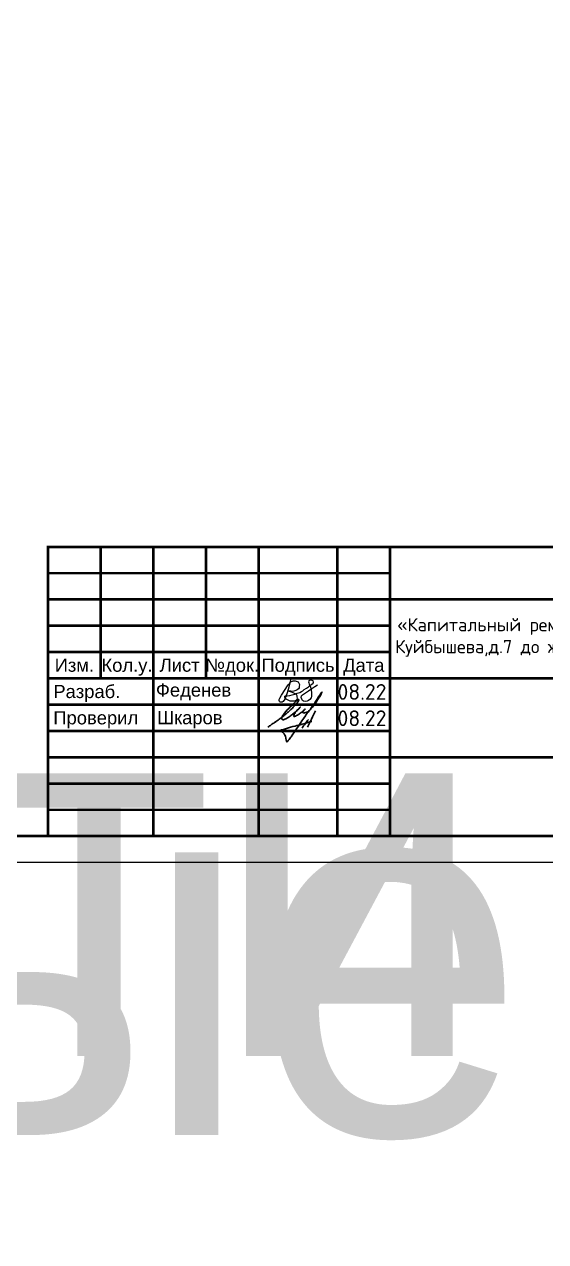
# Model space of a CAD drawing. Header units: millimetres. Extents: x 1642 to 8783, y 1095 to 5441.
# Drawn here: x 3309.4 to 3408.5, y 1101.6 to 1333 of the extents above; entities that cross this region are included whole.
import ezdxf
from ezdxf.enums import TextEntityAlignment as Align

# ---------------------------------------------------------------- set-up
doc = ezdxf.new("R2018")
doc.units = ezdxf.units.MM
doc.layers.add('Размерный', color=4, linetype='Continuous', lineweight=30)
doc.layers.add('Размеры на чертеже', color=250, linetype='Continuous', lineweight=25)
doc.layers.add('рамка', color=7, linetype='Continuous')
doc.styles.add('-ISOCPEUR-', font='isocpeur.ttf')
doc.styles.get("Standard").update_dxf_attribs({"font": 'arial.ttf'})

# ---------------------------------------------------------------- blocks, each defined once
blk = doc.blocks.new('*U306')
blk.add_lwpolyline([(0, 123), (594, 123), (594, -297), (0, -297)], close=True)
at = {"const_width": 0.5}
blk.add_lwpolyline([(20, 118), (589, 118), (589, -292), (20, -292)], close=True, dxfattribs=at)
for points in [[(404, -292), (404, -237), (589, -237)], [(414, -237), (414, -262)], [(424, -237), (424, -292)], [(434, -237), (434, -262)], [(444, -237), (444, -292)], [(459, -237), (459, -292)], [(469, -237), (469, -292)], [(404, -242), (469, -242)], [(404, -247), (469, -247)], [(469, -247), (589, -247)], [(404, -252), (469, -252)], [(404, -257), (469, -257)], [(404, -262), (589, -262)], [(404, -267), (469, -267)], [(404, -272), (469, -272)], [(404, -277), (469, -277)], [(469, -277), (589, -277)], [(404, -282), (469, -282)], [(404, -287), (469, -287)]]:
    blk.add_lwpolyline(points, dxfattribs=at)
for s, p in [('Изм.', (409, -259.5)), ('Кол.у.', (419, -259.5)), ('Лист', (429, -259.5)), ('№док.', (439, -259.5)), ('Подпись', (451.5, -259.5)), ('Дата', (464, -259.5))]:
    blk.add_text(s, height=2.5).set_placement(p, align=Align.MIDDLE_CENTER)
for s, p in [('Разраб.', (405, -264.5)), ('Проверил', (405, -269.5))]:
    blk.add_text(s, height=2.5).set_placement(p, align=Align.MIDDLE_LEFT)
at = {"insert": (527.34, -255.97), "char_height": 2.5, "width": 124.3112, "attachment_point": 5, "style": '-ISOCPEUR-'}
blk.add_mtext('\\pxi1.28618;{\\C7;«Капитальный ремонт (реконструкция) тепловых сетей от ТК-8013 по ул. Куйбышева,д.7 до ж/д. №6 по ул. Луговая в ГО г. Рыбинск Ярославской области».}', dxfattribs=at)
blk.add_attdef('РАЗРАБОТАЛ', text='', height=2.5).set_placement((424.5, -264.22), align=Align.MIDDLE_LEFT)
at = {"flags": 8}
for tag, height, p in [('ДАТА', 2.5, (464.07, -264.4)), ('ЛИСТ', 3, (560.39, -271.92)), ('ЛИСТОВ', 3, (577.89, -271.92))]:
    blk.add_attdef(tag, text='', height=height, dxfattribs=at).set_placement(p, align=Align.MIDDLE_CENTER)
blk.add_attdef('ПРОВЕРИЛ', (424.75, -270.73), '', height=2.5)
at = {"lineweight": 30, "flags": 104}
for tag, p in [('ТЕПЛОВЫЕ_СЕТИ', (504, -269.5)), ('ИМЯ_ЧЕРТЕЖА', (504, -284.5))]:
    blk.add_attdef(tag, text='', height=3, dxfattribs=at).set_placement(p, align=Align.MIDDLE_CENTER)
at = {"style": '-ISOCPEUR-', "flags": 8}
blk.add_attdef('ФОРМАТ', text='', height=3, dxfattribs=at).set_placement((554.97, -294.75), align=Align.MIDDLE_CENTER)
blk = doc.blocks.new('подпись')
at = {"lineweight": 30}
for points in [[(-0.82, -1.23), (-0.21, -0.8), (0.43, -0.36), (0.86, -0.08), (1.32, 0.25), (2, 0.77), (2.8, 1.4), (3.27, 1.83), (3.84, 2.36), (4.46, 3.07), (5.01, 3.73), (5.08, 3.95), (5.01, 4.03), (4.91, 4), (4.76, 3.88), (4.33, 3.49), (3.4, 2.58), (2.34, 1.43), (1.83, 0.48), (1.87, 0.23), (1.99, 0.16), (2.17, 0.16), (2.41, 0.25), (3.02, 0.6), (3.71, 1.09), (4.34, 1.62), (5.32, 2.55), (4.75, 1.98), (4.27, 1.36), (4.08, 1.05), (4.07, 0.85), (4.11, 0.78), (4.25, 0.78), (4.42, 0.84), (4.78, 1.05), (5.16, 1.3), (5.47, 1.51), (5.72, 1.73), (6.05, 1.99), (6.23, 2.18), (5.94, 1.88), (5.8, 1.63), (5.8, 1.5), (5.89, 1.44), (6.13, 1.46), (6.57, 1.6), (6.9, 1.79), (7.5, 2.39), (8.04, 3.08), (8.61, 3.92), (9.15, 4.76), (9.43, 5.33), (8, 3.26), (6.29, 0.88), (3.58, -3.07), (3.05, -3.8), (2.85, -4.05), (2.49, -2.98), (2.12, -2.39), (1.3, -1.96), (1.02, -2.03), (2.91, -1.44), (4.7, -0.96), (7.51, -0.15)], [(6.86, 0.23), (5.67, -1.43)], [(8.19, 1.85), (6.68, -1.27)]]:
    blk.add_spline(points, degree=3, dxfattribs=at)
blk = doc.blocks.new('Подпись Леха')
at = {"layer": 'рамка'}
blk.add_blockref('подпись', (2.7, 0.11), dxfattribs=at)

msp = doc.modelspace()

# ---------------------------------------------------------------- linework, layer by layer
msp.add_lwpolyline([(3359.972, 1208.371), (3359.872, 1207.849), (3359.664, 1206.992), (3359.347, 1205.911), (3358.883, 1204.75), (3358.564, 1204.279), (3358.37, 1204.18), (3358.177, 1204.156), (3357.988, 1204.18), (3357.891, 1204.292), (3357.842, 1204.475), (3357.847, 1204.684), (3357.944, 1204.945), (3358.248, 1205.505), (3359.521, 1207.419), (3360.018, 1207.993), (3360.468, 1208.187), (3360.848, 1208.179), (3361.414, 1208.016), (3361.678, 1207.543), (3361.655, 1207.155), (3361.598, 1206.892), (3361.481, 1206.708), (3361.277, 1206.524), (3360.967, 1206.368), (3360.607, 1206.267), (3360.297, 1206.208), (3360.03, 1206.218), (3359.773, 1206.227), (3359.535, 1206.339), (3359.477, 1206.356), (3359.733, 1206.246), (3359.94, 1206.157), (3360.132, 1206.089), (3360.452, 1205.997), (3360.678, 1205.891), (3360.887, 1205.792), (3361.025, 1205.696), (3361.177, 1205.425), (3361.2, 1205.175), (3361.223, 1204.928), (3361.169, 1204.683), (3360.973, 1204.465), (3360.731, 1204.355), (3360.434, 1204.324), (3360.145, 1204.34), (3359.902, 1204.353), (3359.676, 1204.457), (3359.438, 1204.567), (3359.255, 1204.651), (3359.145, 1204.754), (3359.007, 1204.883), (3358.922, 1205.094), (3358.927, 1205.284), (3359.04, 1205.348), (3359.372, 1205.382), (3359.873, 1205.433), (3360.281, 1205.519), (3360.574, 1205.58), (3360.824, 1205.69), (3361.259, 1205.846), (3361.733, 1206.007), (3362.095, 1206.178), (3362.296, 1206.32), (3362.594, 1206.531), (3362.993, 1206.814), (3363.376, 1207.085), (3363.674, 1207.296), (3364.038, 1207.554), (3364.292, 1207.734), (3364.345, 1207.977), (3364.29, 1208.181), (3364.118, 1208.29), (3363.868, 1208.306), (3363.618, 1208.275), (3363.466, 1208.182), (3363.412, 1208.001), (3363.442, 1207.8), (3363.515, 1207.58), (3363.691, 1207.184), (3363.882, 1206.636), (3363.931, 1206.372), (3363.946, 1206.054), (3363.962, 1205.317), (3363.915, 1204.98), (3363.672, 1204.659), (3363.429, 1204.448), (3363.116, 1204.354), (3362.771, 1204.307), (3362.465, 1204.346), (3362.23, 1204.495), (3362.105, 1204.753), (3362.034, 1205.051), (3362.073, 1205.333), (3362.238, 1205.552), (3363.382, 1206.289), (3363.813, 1206.594), (3364.621, 1207.119), (3365.095, 1207.427)])

# ---------------------------------------------------------------- block references
msp.add_blockref('Подпись Леха', (3353.813, 1200.546))
at = {"layer": 'Размеры на чертеже', "lineweight": 90}
ref = msp.add_blockref('*U306', (2237.597, 1476.353), dxfattribs=at)
lines = msp.add_mtext('Общие данные ', dxfattribs={"layer": '0', "insert": (2741.597, 1191.853), "char_height": 70, "attachment_point": 1})
ref.add_attrib('ИМЯ_ЧЕРТЕЖА', '', (2741.597, 1191.853), dxfattribs={"flags": 104}).embed_mtext(lines)
lines = msp.add_mtext('Тепловые сети', dxfattribs={"layer": '0', "insert": (2741.597, 1206.853), "char_height": 70, "attachment_point": 1})
ref.add_attrib('ТЕПЛОВЫЕ_СЕТИ', '', (2741.597, 1206.853), dxfattribs={"flags": 104}).embed_mtext(lines)
ref = msp.add_blockref('*U306', (2909.904, 1470.682), dxfattribs=at)
ref.add_attrib('РАЗРАБОТАЛ', 'Феденев', dxfattribs={"layer": '0', "height": 2.5}).set_placement((3334.405, 1206.458), align=Align.MIDDLE_LEFT)
ref.add_attrib('ПРОВЕРИЛ', 'Шкаров', (3334.653, 1199.953), dxfattribs={"layer": '0', "height": 2.5})

# ---------------------------------------------------------------- texts
at = {"layer": 'Размерный', "color": 0, "style": '-ISOCPEUR-'}
for p in [(3368.912, 1204.599), (3368.912, 1199.599)]:
    msp.add_text('08.22', height=3, dxfattribs=at).set_placement(p)

doc.saveas('drawing.dxf')
